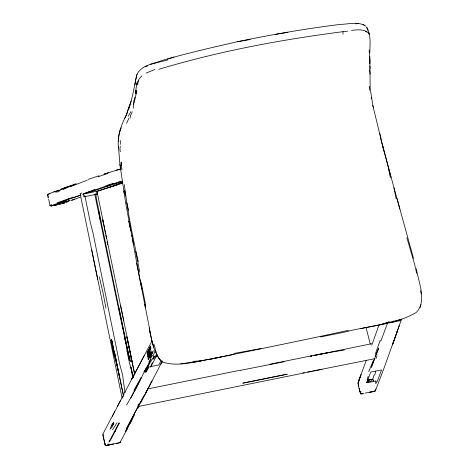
<?xml version="1.0" encoding="UTF-8"?>
<svg xmlns="http://www.w3.org/2000/svg" width="469" height="469" viewBox="0 0 469 469"><rect width="100%" height="100%" fill="white"/><g stroke="black" fill="none" stroke-linecap="round" stroke-linejoin="round"><path stroke-width="0.7" d="M125.862 204.191L119.912 164.519L118.464 146.269M369.865 52.927C369.807 44.426 371.284 35.544 367.057 27.7M121.149 165.78L121.172 162.157L121.94 169.907M399.887 209.074L383.835 150.748L372.796 105.349L370.141 87.996L369.865 56.491M369.754 86.319L369.519 90.318M134.961 84.848L135.482 80.187M120.316 144.388L120.328 140.53M135.588 93.706C135.992 87.41 136.784 80.334 141.831 75.919M120.269 146.199L119.947 149.804L120.357 151.786M363.991 393.204L362.414 393.837L360.614 393.749L360.843 391.275M369.49 63.843L369.824 60.343L369.144 50.007M348.32 331.126C371.026 325.633 395.824 324.525 416.325 312.383C427.247 301.286 418.424 281.863 416.378 268.766M137.71 84.924L138.249 80.703M133.348 108.233L133.9 100.624L134.931 97.23M367.497 30.344L367.649 29.33L366.383 27.196M128.635 109.347C132.627 97.951 134.31 85.868 136.983 74.208M112.976 444.272L105.924 445.55L105.179 445.028L105.373 443.826M375.61 371.184L375.1 374.098L373.664 375.927L373.576 377.785L372.204 379.257L367.28 380.248M96.802 192.554L97.112 190.965L97.47 194.137L83.816 196.822M136.825 90.453L134.58 100.958L133.325 104.716M158.305 368.939L162.215 361.112M108.122 443.692L107.759 445.327L109.353 444.759M136.895 74.718C140.776 65.226 153.422 64.007 161.834 60.53C186.703 53.29 211.965 47.545 237.197 41.776C271.381 34.665 305.8 28.627 340.465 24.394C348.713 24.206 358.703 21.152 366.037 26.252M370.639 392.178L375.153 391.04L375.862 389.147M130.001 118.182L130.728 115.21L132.264 111.774M127.767 111.985C121.987 123.171 116.892 135.371 118.458 148.274M120.721 128.049L118.827 135.219L118.487 141.45M358.234 382.288L357.988 383.12L358.621 386.28M126.489 114.166L131.091 101.052M148.544 387.816L152.091 380.904M420.066 307.594L420.98 304.651M136.76 75.292L135.318 81.196L136.819 84.713M112.384 416.337L120.668 400.151M379.192 324.519L371.782 345.155M399.301 325.638L392.489 344.85M400.702 319.283L400.215 320.667L389.34 322.883M396.909 331.917L401.224 320.145M392.553 344.463L397.249 331.519M387.693 322.772L380.84 341.104M127.638 111.217L129.884 105.033M377.064 355.836L376.032 358.445M375.212 354.329L380.171 340.371M366.254 360.456L358.375 381.643M374.502 358.803L371.319 367.321L378.741 348.016L375.476 356.182M397.061 331.806L383.695 369.027L375.628 390.126M373.013 361.2L368.716 371.694M367.08 379.861L368.147 376.355M128.852 118.317L126.548 123.376M373.383 380.764L372.72 379.497L372.005 379.398L371.278 381.209L366.453 382.188M392.887 322.314L393.409 321.031M152.278 355.268L148.737 362.344M147.172 367.192L151.03 359.148M149.429 362.93C143.649 371.823 139.92 381.813 134.609 390.964L126.63 404.946M155.327 350.806L152.882 356.024M125.346 431.597L136.532 409.455L144.3 395.408L126.267 428.578L126.683 428.478M150.315 367.133L152.325 362.648M124.754 118.469L126.894 113.932M151.006 366.67L156.81 355.121M83.206 193.779L83.412 196.265M129.344 424.568L125.973 431.281M128.846 107.993L129.778 106.1M134.609 390.964L141.14 377.821M151.469 381.59L144.663 395.191M130.869 398.064L137.822 384.099M151.827 381.379L158.047 369.414M137.739 408.593L139.023 406.054M140.63 402.883L148.597 387.634L145.589 392.834M138.718 366.172L131.766 379.321M129.626 424.316L134.527 414.86M160.861 364.091L162.385 361.165M120.076 130.206L121.242 127.973M135.453 372.134L131.795 379.116L151.704 341.514M161.031 360.72L158.815 364.982L148.913 366.981L146.252 372.023L145.718 372.122L148.38 367.086L147.975 367.157L144.991 372.234L149.916 362.93L154.266 355.953L153.093 359.061L153.785 358.92L155.479 355.713L157.59 355.285M127.844 427.792L119.947 442.63L116.535 443.557M114.665 411.606L103.039 433.807L103.08 436.276L105.179 445.028M124.367 393.151L131.941 378.794M147.559 352.166L150.772 346.081M138.806 365.797L141.802 360.204M141.949 359.875L144.493 355.115M122.133 398.21L123.763 395.103M130.886 111.61L128.254 116.148M117.367 406.482L124.191 393.913M129.796 423.788L131.906 419.925M137.827 405.638L138.713 404.02M155.884 357.056L156.922 355.197M133.9 390.401L141.005 377.709M117.051 422.762L112.531 429.663M51.449 204.39L50.887 205.358L50.036 205.217L48.624 199.202M143.907 371.847L146.832 367.069M120.433 441.945L119.947 442.63L110.027 444.635M119.542 442.871L120.234 442.337L119.671 442.208M358.562 382.229L358.04 382.593L358.375 385.178L360.128 392.588M359.072 388.238L359.776 391.263L360.948 393.714M90.241 192.056L114.049 184.153L119.642 181.415L122.133 181.227L114.577 184.329M48.178 198.106L47.65 194.617L48.747 193.973M63.151 189.517L71.124 185.525M60.108 190.649L57.453 192.014L54.85 191.932L75.878 184.2M52.188 205.346L65.977 200.228L73.123 197.003M97.007 191.164L84.854 193.849M70.684 200.591L74.635 199.008M129.321 359.483L118.423 308.139L118.933 307.893L129.919 360.702M68.122 201.635L65.396 202.801M154.887 69.465L146.105 73.088M117.115 182.91L113.633 183.49L105.66 186.726M82.737 194.377L94.931 189.365M70.848 186.433L87.181 180.254M65.977 200.228L69.324 198.891M105.32 186.293L84.109 193.908M61.697 188.978L67.29 186.82M53.783 191.938L58.578 190.103M69.06 198.645L57.2 202.766M49.268 193.656L55.266 191.358M72.044 200.257L80.041 197.273M105.238 186.07L109.629 184.411L113.633 183.49M98.261 176.719L107.759 173.442M60.712 189.259L76.125 183.737M81.002 195.145L69.676 199.02M73.645 197.508L80.674 195.081M360.567 328.663L381.221 324.46L389.417 321.634M88.008 179.475L99.1 175.728M97.681 191.053L122.538 183.168M118.839 184.065L109.341 187.225M83.699 193.58L89.432 191.645M103.004 189.406L118.405 184.428M97.423 191.305L102.817 189.517M103.837 174.192L121.014 168.846M104.358 174.017L108.562 172.662M167.369 59.182L174.058 57.077M145.062 66.715L147.729 65.871M119.466 183.866L121.958 183.092M158.786 69.342C218.841 51.185 280.802 39.742 342.956 31.681L347.64 31.165M116.107 170.311L119.302 169.356M62.336 203.458L64.364 202.854M50.576 205.61L49.96 205.393L50.752 205.985L56.386 204.719M122.051 182.359L118.423 183.32L122.538 182.142M121.565 182.453L122.726 182.113M113.521 443.985L105.941 445.544L105.156 444.952L102.846 434.177M367.79 380.447L371.161 379.468L372.925 379.673L373.623 381.625M81.846 193.046L80.088 193.498L97.699 279.336M53.232 205.358L51.121 205.973L60.313 204.056M381.221 324.46L401.775 319.166M119.56 442.513L120.234 442.337M167.533 60.014L150.608 64.253M348.233 330.328C302.564 340.447 256.695 349.516 210.927 359.113C195.133 361.394 178.15 367.297 162.479 361.974M210.927 359.113L233.791 354.277M373.746 391.504L365.287 393.098M49.937 193.773L48.002 194.225L47.785 195.374L48.336 197.414M367.76 380.295L372.005 379.398M311.774 355.965L310.355 356.258L311.791 355.977M63.948 203.423L59.663 204.115M348.168 331.384L320.573 336.971M119.29 183.168L122.814 182.453M61.492 202.133L62.869 201.858L63.936 202.385M147.289 353.866L152.917 352.729M147.243 389.036L240.146 370.246M269.827 364.255L320.005 354.101L344.457 349.98M240.251 370.375L284.443 361.693M137.956 406.57L322.027 369.338M374.608 358.732L321.857 369.261M221.72 356.733L193.164 362.373M371.659 343.701L313.198 355.672L318.949 354.552M114.682 431.31L115.849 431.075M53.812 205.481L57.617 204.724M320.38 354.265L328.974 352.547M371.653 391.738L375.153 391.04M302.898 372.884L304.299 372.615M307.811 371.946L311.322 371.272M312.729 371.008L321.154 369.396M351.521 30.432C357.401 29.617 364.929 28.773 369.214 33.786M233.703 353.479L261.069 348.561M369.513 392.113L370.938 391.861M237.197 41.776L250.2 39.519M275.696 34.337L287.972 32.326M180.694 363.856L201.336 360.825L193.005 361.335M380.658 138.378L383.835 150.748M355.789 23.813L358.38 23.591M360.761 393.849L362.484 393.831M360.614 393.749L361.265 393.772M47.65 194.617L48.254 194.676M64.364 202.954L64.833 203.054L64.476 202.649M365.328 31.288L366.969 31.956M363.018 24.488L364.266 25.05M372.204 379.257L372.925 379.673M374.872 390.618L375.352 390.9M96.034 193.427L97.189 194.113M49.96 205.393L50.523 205.75M105.156 444.952L105.718 445.31M162.79 361.998C157.027 358.175 155.796 350.718 154.137 344.533M159.325 359.043C153.697 351.134 151.95 341.156 149.898 331.818M50.036 205.217L50.376 205.739M158.622 357.683L160.216 360.18M368.271 32.771L368.98 34.225M371.208 97.265L371.817 98.889M372.796 105.349L373.611 107.899M406.863 237.719L414.514 263.906L416.66 273.31M382.358 144.159L391.011 177.235M413.506 258.401L396.991 198.487M153.709 347.283L151.311 338.43L148.579 323.669M133.366 377.258L129.274 362.121L126.794 350.038L130.552 361.863L127.515 349.892L96.602 199.741L95.705 193.668M133.501 244.343L127.468 212.662M366.178 327.989L370.281 344.193M124.355 184.581C127.486 210.569 132.446 236.353 138.337 261.825M152.366 341.954L152.941 344.281M376.478 352.94L376.894 354.664M123.74 191.27L124.555 194.606M130.687 228.872L128.817 221.051L130.675 230.895M379.691 133.026L380.951 138.355M126.777 202.737L128.57 210.358M99.328 276.939L102.951 292.351L105.953 308.321M131.009 357.964L131.818 361.411L131.097 357.829M124.754 338.583L129.825 360.643M131.003 367.069L133.231 377.258M132.715 377.574L130.851 367.133M139.75 272.296L135.652 251.243M94.75 194.23L118.423 308.139M119.912 164.519L120.814 168.635M128.242 344.305L129.327 349.294M122.04 397.829L91.713 249.924M141.093 282.268L145.847 306.064M140.688 283.264L141.902 288.875M388.215 167.327L390.343 177.335M148.433 322.977L136.655 263.08M126.888 336.871L134.404 372.644M132.065 361.957L134.497 373.4M96.966 191.352L132.164 361.675M120.545 305.501L123.775 321.007M126.876 336.848L129.567 349.874M129.714 350.583L131.918 361.247M107.155 242.039L107.729 244.812L107.178 242.016M129.626 350.718L129.919 352.143M84.789 195.327L90.236 222.072L93.132 233.58L119.648 364.067L122.579 374.784L124.983 392.641M393.937 187.735L396.1 198.575M105.519 233.621L102.764 219.773L103.227 222.652M105.795 235.022L106.486 238.516M136.778 263.185L140.407 281.828M124.637 190.162L125.768 196.019M125.997 204.894L127.357 211.959M369.631 69.77L370.152 74.137M149.236 327.983L150.596 335.282M136.649 262.47L132.276 238.111M420.587 290.669L421.156 293.875M98.701 210.716L100.595 221.808M131.842 235.268L132.059 236.693M144.839 304.328L145.173 307.148M135.869 90.148L136.033 93.747M369.824 60.343L369.965 63.444M342.956 31.681L343.032 34.214M369.935 65.871L370.006 68.709M375.909 380.992L375.745 383.706L377.568 380.652L381.584 369.924L370.739 372.116L366.647 382.856L368.399 379.638L369.121 379.491L367.931 382.604L375.909 380.992M150.866 347.91L149.576 353.046L147.647 356.686L149.763 354.083L147.829 357.724L153.433 350.736L150.344 357.366L151.921 353.585L148.163 359.629L150.098 355.983L148.005 358.721L149.939 355.074L151.428 350.941L147.465 355.649L149.394 352.014L147.289 354.658L150.866 347.91M359.219 379.327L358.615 381.666L360.995 374.731L359.219 379.327M150.555 346.251L149.218 351.023L147.131 353.749L149.054 350.114L146.99 352.969L150.555 346.251M111.534 425.137L110.051 429.346L111.95 427.06L113.867 423.413L111.745 426.122L113.662 422.469L111.534 425.137M111.558 437.102L108.996 442.009L110.725 439.67L119.489 422.903L118.938 423.015L111.558 437.102M59.751 203.089L57.511 203.933L69.77 200.638L62.26 202.157L59.751 203.089M287.157 374.192L242.93 383.132L287.157 374.192M116.916 365.14L113.762 354.113L111.118 340.154L114.213 353.421L111.429 339.697L114.348 353.216L111.563 339.497L123.394 395.326L114.624 352.799L119.278 375.775L116.916 365.14"/></g></svg>
